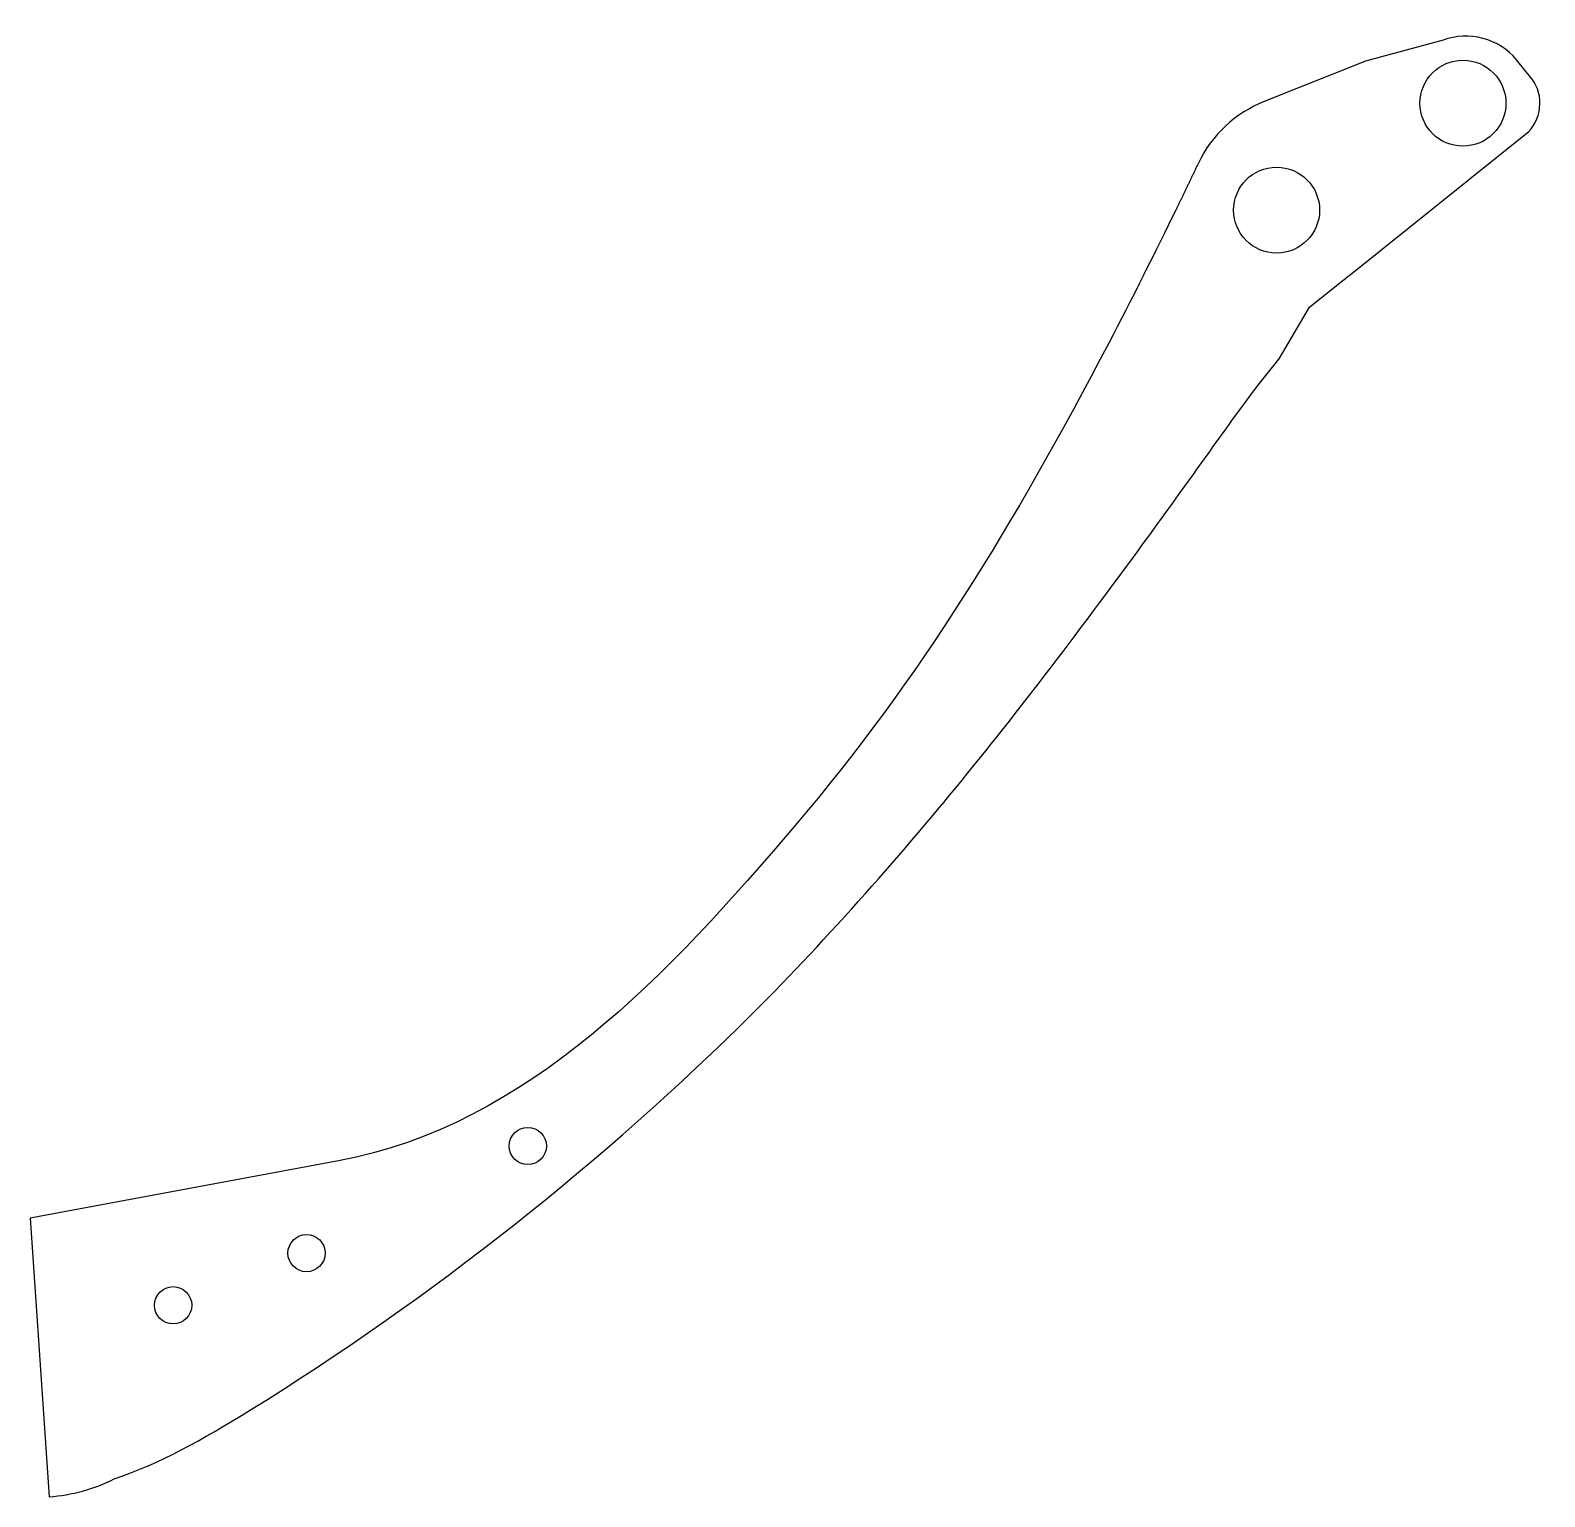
# Model space of a CAD drawing. Header units: millimetres. Extents: x -105 to 106, y -102 to 102.
import ezdxf

# ---------------------------------------------------------------- set-up
doc = ezdxf.new("R2010")
doc.units = ezdxf.units.MM

msp = doc.modelspace()

# ---------------------------------------------------------------- linework, layer by layer
at = {"color": 7, "linetype": 'Continuous', "lineweight": 25}
for p, q in [((91.88, 100.9), (81.04, 97.96)), ((81.04, 97.96), (66.9, 92.35)), ((104.26, 95.51), (102.12, 98.17)), ((79.11, 68.33), (103.39, 87.77)), ((73.2, 63.61), (77.69, 67.2)), ((68.97, 56.41), (73.2, 63.61)), ((-62.41, -55.59), (-105.43, -63.57)), ((-105.43, -63.57), (-102.78, -102.48))]:
    msp.add_line(p, q, dxfattribs=at)
for centre, radius in [((94.64, 92.11), 6), ((68.62, 77.18), 6), ((-35.95, -53.51), 2.6), ((-66.85, -68.47), 2.6), ((-85.48, -75.75), 2.6)]:
    msp.add_circle(centre, radius, dxfattribs=at)
msp.add_arc((-104.39, -78.78), 23.76, 273.8924, 296.7274, dxfattribs=at)
msp.add_ellipse((68.18, 57.05), major_axis=(-0.732, 0.712), ratio=0.619028, start_param=3.229699, end_param=3.285379, dxfattribs=at)
for points, degree in [([(102.12, 98.17), (99.75, 101.14), (95.4, 102.29), (91.88, 100.9)], 3), ([(103.39, 87.77), (105.66, 89.58), (106.06, 93.25), (104.26, 95.51)], 3), ([(66.9, 92.35), (62.88, 90.76), (59.56, 87.66), (57.7, 83.76)], 3), ([(57.7, 83.76), (56.11, 80.42), (54.54, 77.18)], 2), ([(54.54, 77.18), (52.04, 72.06), (48.15, 64.29), (45.22, 58.69)], 3), ([(77.69, 67.2), (78.16, 67.59), (78.63, 67.97), (79.11, 68.33)], 3), ([(62.94, 48.56), (65.06, 51.48), (66.99, 54.01), (68.95, 56.39)], 3), ([(-93.71, -100), (-87.18, -97.78), (-81.62, -94.66), (-74.66, -90.35)], 3)]:
    msp.add_open_spline(points, degree=degree, dxfattribs=at)
for points, knots in [([(45.22, 58.69), (32.12, 33.61), (18.77, 11.65), (-16.05, -29.21), (-35.79, -50.66), (-62.41, -55.59)], [0, 0, 0, 0, 0.5, 0.5, 1, 1, 1, 1]), ([(52.68, 34.31), (54.4, 36.68), (56.97, 40.24), (60.37, 45), (62.08, 47.37), (62.94, 48.56)], [0, 0, 0, 0, 0.500001, 0.75, 1, 1, 1, 1]), ([(-74.66, -90.35), (-49.68, -74.88), (-25.09, -55.52), (5.96, -24.48), (16.73, -12.24), (34.31, 9.44), (43.1, 21.1), (52.68, 34.31)], [0, 0, 0, 0, 0.5, 0.5, 0.75, 0.75, 1, 1, 1, 1])]:
    msp.add_open_spline(points, degree=3, knots=knots, dxfattribs=at)

doc.saveas('drawing.dxf')
